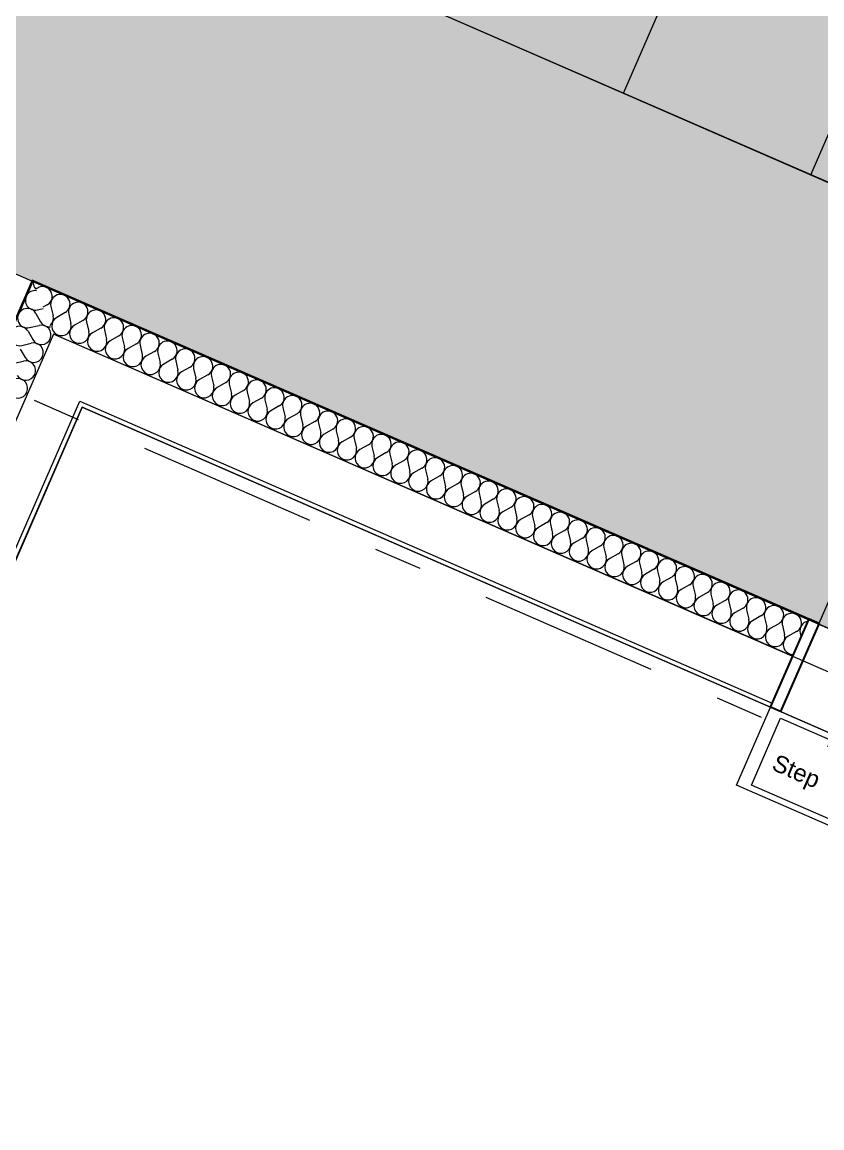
# Model space of a CAD drawing. Header units: millimetres. Extents: x -50172 to 90294, y -72116 to 25069.
# Drawn here: x 59994 to 62342, y -18477 to -15230 of the extents above; entities that cross this region are included whole.
import ezdxf
from ezdxf.enums import TextEntityAlignment as Align

# ---------------------------------------------------------------- set-up
doc = ezdxf.new("R2010")
doc.units = ezdxf.units.MM
doc.header["$MEASUREMENT"] = 0
doc.linetypes.add('Double Dashed', pattern=[1093.611073, 529.166651, -211.666656, 141.111112, -211.666656])
for name, color, linetype in [('A-15-MG_Structural_Grid', 7, 'Continuous'), ('New_A-05-M_Gross_Int_Plant', 7, 'Continuous'), ('New_A-20-M_Floor_Slab', 7, 'Continuous'), ('New_A-25-M_Wall_Ext', 7, 'Continuous'), ('New_ArchiCAD Doors', 7, 'Continuous')]:
    doc.layers.add(name, color=color, linetype=linetype)
for name, color, linetype, lineweight, true_color in [('A-15-MG_Structural_Grid_Pen_No__163', 7, 'Continuous', 0, 0x750077), ('A-95-M-SFS_Edge_Pen_No__252', 7, 'Continuous', 13, 0xe8e8e8), ('New_A-05-M_Gross_Int_Plant_Pen_No__74', 7, 'Continuous', 20, 0x606060), ('New_A-20-M_Floor_Slab_Pen_No__255', 7, 'Continuous', 13, 0xe8e8e8), ('New_A-25-M_Wall_Ext_Pen_No__102', 7, 'Continuous', 15, 0xcccccc), ('New_A-25-M_Wall_Ext_Pen_No__107', 7, 'Continuous', 15, 0xa6a6a6), ('New_ArchiCAD Doors_Pen_No__43', 7, 'Continuous', 30, 0x444444), ('New_ArchiCAD Doors_Pen_No__63', 7, 'Continuous', 20, 0x606060)]:
    doc.layers.add(name, color=color, linetype=linetype, lineweight=lineweight, true_color=true_color)
for name, color, linetype, lineweight in [('A-95-P_Drawing_Pen_No__1', 7, 'Continuous', 13), ('New_A-20-M_Roof_Pen_No__1', 7, 'Continuous', 13), ('New_A-20-M_Roof_Pen_No__2', 8, 'Continuous', 15), ('New_A-25-M_Wall_Ext_Pen_No__1', 7, 'Continuous', 13), ('New_A-25-M_Wall_Ext_Pen_No__141', 255, 'Continuous', 0), ('New_A-95-P_Drawing_Pen_No__171', 1, 'Continuous', 5), ('New_A-95-P_Text_1_50_GA_Pen_No__1', 7, 'Continuous', 13), ('New_ArchiCAD Doors_Pen_No__1', 7, 'Continuous', 13), ('New_ArchiCAD Doors_Pen_No__141', 255, 'Continuous', 0), ('New_ArchiCAD Zone Stamps_Pen_No__9', 7, 'Continuous', 13)]:
    doc.layers.add(name, color=color, linetype=linetype, lineweight=lineweight)
doc.styles.add('GENERATED_STYLE_1', font='')
doc.styles.add('GENERATED_STYLE_3', font='')
doc.styles.add('GENERATED_STYLE_4', font='')
doc.styles.get('GENERATED_STYLE_1').set_extended_font_data('Arial', bold=True)
doc.styles.get('GENERATED_STYLE_3').set_extended_font_data('Arial')
doc.styles.get('GENERATED_STYLE_4').set_extended_font_data('Swis721 BT')

# ---------------------------------------------------------------- blocks, each defined once
blk = doc.blocks.new('Phase 1 Plant Room_INB 4260_6_2', base_point=(59944.1, -23061.4))
at = {"layer": 'New_A-05-M_Gross_Int_Plant_Pen_No__74', "linetype": 'Continuous'}
for p, q in [((60169.8, -16360.2), (56668.2, -24390.5)), ((64890.4, -18418.7), (60169.8, -16360.2))]:
    blk.add_line(p, q, dxfattribs=at)
at = {"layer": 'New_ArchiCAD Zone Stamps_Pen_No__9'}
for tag, height, style, p in [('ROOM_NAME', 250, 'GENERATED_STYLE_1', (58892.7, -21406.4)), ('zoneNameLine2', 250, 'GENERATED_STYLE_1', (58704.2, -21838.6)), ('ROOM_NUMBER', 200, 'GENERATED_STYLE_3', (58515.8, -22259.3)), ('measuredAreaCode', 200, 'GENERATED_STYLE_3', (58358.8, -22619.4)), ('DUMMY_649', 200, 'GENERATED_STYLE_3', (58666.2, -22753.4)), ('DUMMY_650', 200, 'GENERATED_STYLE_3', (59155.5, -22966.8)), ('DUMMY_651', 133.3, 'GENERATED_STYLE_3', (59434.8, -23073.4))]:
    blk.add_attdef(tag, text='', height=height, rotation=336.4404, dxfattribs=dict(at, style=style)).set_placement(p, align=Align.TOP_LEFT)
blk = doc.blocks.new('Slab_8_2', base_point=(44716.7, -19474.9))
at = {"layer": 'New_A-20-M_Floor_Slab_Pen_No__255', "linetype": 'Continuous', "flags": 128}
blk.add_lwpolyline([(44716.7, -19474.9), (56303.1, -24527.1), (60025, -15991.6), (65836.5, -18525.7), (68742.3, -19792.8), (74520.5, -6541.5), (54006, 2403.8), (53946.8, 2268.2), (48180.6, -10955.5), (48391.5, -11047.4)], close=True, dxfattribs=at)
blk = doc.blocks.new('Slab_10_2', base_point=(56303.1, -24527.1))
at = {"layer": 'New_A-20-M_Floor_Slab_Pen_No__255', "linetype": 'Continuous', "flags": 128}
blk.add_lwpolyline([(56303.1, -24527.1), (61381.3, -26741.5), (63295, -22352.8), (63873.5, -21025.9), (64606.9, -21345.7), (64142.5, -22410.5), (65523.5, -23012.7), (65614, -23052.1), (65721.1, -22805.9), (67155.6, -23431.4), (68742.3, -19792.8), (65103.2, -18206), (60025, -15991.6)], close=True, dxfattribs=at)
blk = doc.blocks.new('*X136')
at = {"layer": 'New_A-25-M_Wall_Ext_Pen_No__107', "linetype": 'Continuous'}
for p, q in [((60038.6, -16074.6), (60056, -16070.5)), ((60034, -16085.1), (60048.1, -16110)), ((60011.2, -16137.5), (60025.3, -16162.3)), ((60015.8, -16127), (60043.6, -16120.4)), ((59988.4, -16189.9), (60002.5, -16214.7)), ((59992.9, -16179.4), (60020.7, -16172.8)), ((59970.1, -16231.8), (59997.9, -16225.2))]:
    blk.add_line(p, q, dxfattribs=at)
for centre, start, end in [((60054.9, -15994.5), 180.722, 222.1588), ((60032, -16046.8), 82.8279, 283.3103), ((60009.2, -16099.2), 29.5705, 283.3103), ((59986.3, -16151.6), 29.5705, 283.3103), ((60050.1, -16148.2), 336.4404, 103.3103), ((60073, -16095.9), 209.5705, 278.2479), ((60027.3, -16200.6), 336.4404, 103.3103), ((60050.1, -16148.2), 209.5705, 336.4404), ((60004.5, -16253), 336.4404, 103.3103), ((60027.3, -16200.6), 209.5705, 336.4404), ((60004.5, -16253), 209.5705, 336.4404), ((59981.6, -16305.4), 336.4404, 103.3103), ((59981.6, -16305.4), 209.5705, 336.4404)]:
    blk.add_arc(centre, 28.6, start, end, dxfattribs=at)
blk = doc.blocks.new('Wall_37_2', base_point=(56668, -24391))
at = {"layer": 'New_A-25-M_Wall_Ext_Pen_No__102', "linetype": 'Continuous'}
h = blk.add_hatch(dxfattribs=at)
h.set_pattern_fill('Plaster_0002', color=256, style=0, pattern_type=2)
h.set_pattern_definition([(246.4404, (0, 0), (-158.76755, 69.2305), [0, -100]), (246.4404, (59.4, -80.45), (-158.76755, 69.2305), [0, -100])])
h.paths.add_polyline_path([(56668, -24391), (60169.8, -16360.2), (60163.1, -16343.1), (56650.9, -24397.8)])
at = {"layer": 'New_A-25-M_Wall_Ext_Pen_No__1', "linetype": 'Continuous'}
for p, q in [((60085.5, -16145.7), (56453.4, -24475.3)), ((56650.9, -24397.8), (60163.1, -16343.1))]:
    blk.add_line(p, q, dxfattribs=at)
at = {"layer": 'New_A-25-M_Wall_Ext_Pen_No__1', "linetype": 'Continuous', "flags": 128}
blk.add_lwpolyline([(60023.5, -15987.7), (56295.5, -24537.3)], dxfattribs=at)
at = {"layer": 'New_A-25-M_Wall_Ext_Pen_No__141', "linetype": 'Continuous', "flags": 128}
blk.add_lwpolyline([(56668, -24391), (60169.8, -16360.2)], dxfattribs=at)
at = {"layer": 'New_A-25-M_Wall_Ext', "color": 250, "lineweight": 50, "true_color": 0x2a2a2a}
blk.add_blockref('*X136', (0, 0), dxfattribs=at)
blk = doc.blocks.new('Standard grid marker_3')
at = {"layer": 'A-15-MG_Structural_Grid_Pen_No__163', "linetype": 'Double Dashed'}
blk.add_line((1000, 0), (74254.8, 0), dxfattribs=at)
at = {"layer": 'A-15-MG_Structural_Grid_Pen_No__163', "style": 'GENERATED_STYLE_4'}
for tag, p in [('AC_MarkerText_1_0', (-500, 43.4)), ('AC_MarkerText_1_1', (75754.8, 43.4))]:
    blk.add_attdef(tag, text='', height=350, rotation=360, dxfattribs=at).set_placement(p, align=Align.MIDDLE_CENTER)
blk = doc.blocks.new('*X351')
at = {"layer": 'New_A-25-M_Wall_Ext_Pen_No__107', "linetype": 'Continuous'}
for p, q in [((60067.7, -16060), (60054.8, -16067.3)), ((60078.2, -16064.6), (60084.8, -16092.4)), ((60120.1, -16082.8), (60095.3, -16096.9)), ((60130.6, -16087.4), (60137.2, -16115.2)), ((60172.5, -16105.7), (60147.6, -16119.8)), ((60183, -16110.2), (60189.5, -16138)), ((60224.9, -16128.5), (60200, -16142.6)), ((60235.3, -16133.1), (60241.9, -16160.9)), ((60277.3, -16151.4), (60252.4, -16165.5)), ((60287.7, -16155.9), (60294.3, -16183.7)), ((60329.6, -16174.2), (60304.8, -16188.3)), ((60340.1, -16178.8), (60346.7, -16206.6)), ((60382, -16197), (60357.2, -16211.1)), ((60392.5, -16201.6), (60399.1, -16229.4)), ((60434.4, -16219.9), (60409.5, -16234)), ((60444.9, -16224.4), (60451.4, -16252.2)), ((60486.8, -16242.7), (60461.9, -16256.8)), ((60497.2, -16247.3), (60503.8, -16275.1)), ((60539.1, -16265.6), (60514.3, -16279.7)), ((60549.6, -16270.1), (60556.2, -16297.9)), ((60591.5, -16288.4), (60566.7, -16302.5)), ((60602, -16293), (60608.6, -16320.8)), ((60643.9, -16311.2), (60619.1, -16325.3)), ((60654.4, -16315.8), (60661, -16343.6)), ((60696.3, -16334.1), (60671.4, -16348.2)), ((60706.8, -16338.6), (60713.3, -16366.4)), ((60748.7, -16356.9), (60723.8, -16371)), ((60759.1, -16361.5), (60765.7, -16389.3)), ((60801, -16379.8), (60776.2, -16393.9)), ((60811.5, -16384.3), (60818.1, -16412.1)), ((60853.4, -16402.6), (60828.6, -16416.7)), ((60863.9, -16407.2), (60870.5, -16435)), ((60905.8, -16425.4), (60881, -16439.5)), ((60916.3, -16430), (60922.9, -16457.8)), ((60958.2, -16448.3), (60933.3, -16462.4)), ((60968.7, -16452.8), (60975.2, -16480.6)), ((61010.6, -16471.1), (60985.7, -16485.2)), ((61021, -16475.7), (61027.6, -16503.5)), ((61062.9, -16494), (61038.1, -16508.1)), ((61073.4, -16498.5), (61080, -16526.3)), ((61115.3, -16516.8), (61090.5, -16530.9)), ((61125.8, -16521.4), (61132.4, -16549.2)), ((61167.7, -16539.6), (61142.9, -16553.7)), ((61178.2, -16544.2), (61184.8, -16572)), ((61220.1, -16562.5), (61195.2, -16576.6)), ((61230.6, -16567), (61237.1, -16594.8)), ((61272.5, -16585.3), (61247.6, -16599.4)), ((61282.9, -16589.9), (61289.5, -16617.7)), ((61324.8, -16608.2), (61300, -16622.3)), ((61335.3, -16612.7), (61341.9, -16640.5)), ((61377.2, -16631), (61352.4, -16645.1)), ((61387.7, -16635.6), (61394.3, -16663.4)), ((61429.6, -16653.8), (61404.8, -16667.9)), ((61440.1, -16658.4), (61446.7, -16686.2)), ((61482, -16676.7), (61457.1, -16690.8)), ((61492.5, -16681.2), (61499, -16709)), ((61534.4, -16699.5), (61509.5, -16713.6)), ((61544.8, -16704.1), (61551.4, -16731.9)), ((61586.7, -16722.4), (61561.9, -16736.5)), ((61597.2, -16726.9), (61603.8, -16754.7)), ((61639.1, -16745.2), (61614.3, -16759.3)), ((61649.6, -16749.8), (61656.2, -16777.6)), ((61691.5, -16768), (61666.7, -16782.1)), ((61702, -16772.6), (61708.6, -16800.4)), ((61743.9, -16790.9), (61719, -16805)), ((61754.4, -16795.4), (61760.9, -16823.2)), ((61796.3, -16813.7), (61771.4, -16827.8)), ((61806.7, -16818.3), (61813.3, -16846.1)), ((61848.6, -16836.6), (61823.8, -16850.7)), ((61859.1, -16841.1), (61865.7, -16868.9)), ((61901, -16859.4), (61876.2, -16873.5)), ((61911.5, -16864), (61918.1, -16891.8)), ((61953.4, -16882.2), (61928.6, -16896.3)), ((61963.9, -16886.8), (61970.5, -16914.6)), ((62005.8, -16905.1), (61980.9, -16919.2)), ((62016.3, -16909.6), (62022.8, -16937.4)), ((62058.2, -16927.9), (62033.3, -16942)), ((62068.6, -16932.5), (62075.2, -16960.3)), ((62110.5, -16950.8), (62085.7, -16964.9)), ((62121, -16955.3), (62127.6, -16983.1)), ((62162.9, -16973.6), (62138.1, -16987.7)), ((62173.4, -16978.2), (62180, -17006)), ((62215.3, -16996.4), (62190.5, -17010.5)), ((62225.8, -17001), (62232.4, -17028.8)), ((62267.7, -17019.3), (62242.8, -17033.4)), ((62278.2, -17023.8), (62280.9, -17035.5))]:
    blk.add_line(p, q, dxfattribs=at)
for centre, start, end in [((60053.6, -16035.1), 299.5705, 133.4317), ((60106, -16058), 299.5705, 193.3103), ((60158.4, -16080.8), 299.5705, 193.3103), ((60057, -16098.9), 310.8695, 13.3103), ((60109.4, -16121.8), 119.5705, 246.4404), ((60210.8, -16103.7), 299.5705, 193.3103), ((60263.2, -16126.5), 299.5705, 193.3103), ((60109.4, -16121.8), 246.4404, 13.3103), ((60161.7, -16144.6), 119.5705, 246.4404), ((60161.7, -16144.6), 246.4404, 13.3103), ((60315.5, -16149.3), 299.5705, 193.3103), ((60214.1, -16167.5), 119.5705, 246.4404), ((60214.1, -16167.5), 246.4404, 13.3103), ((60266.5, -16190.3), 119.5705, 246.4404), ((60367.9, -16172.2), 299.5705, 193.3103), ((60420.3, -16195), 299.5705, 193.3103), ((60266.5, -16190.3), 246.4404, 13.3103), ((60318.9, -16213.1), 119.5705, 246.4404), ((60472.7, -16217.9), 299.5705, 193.3103), ((60318.9, -16213.1), 246.4404, 13.3103), ((60371.3, -16236), 119.5705, 246.4404), ((60371.3, -16236), 246.4404, 13.3103), ((60423.6, -16258.8), 119.5705, 246.4404), ((60525.1, -16240.7), 299.5705, 193.3103), ((60577.4, -16263.5), 299.5705, 193.3103), ((60423.6, -16258.8), 246.4404, 13.3103), ((60476, -16281.7), 119.5705, 246.4404), ((60629.8, -16286.4), 299.5705, 193.3103), ((60476, -16281.7), 246.4404, 13.3103), ((60528.4, -16304.5), 119.5705, 246.4404), ((60528.4, -16304.5), 246.4404, 13.3103), ((60682.2, -16309.2), 299.5705, 193.3103), ((60580.8, -16327.3), 119.5705, 246.4404), ((60580.8, -16327.3), 246.4404, 13.3103), ((60633.2, -16350.2), 119.5705, 246.4404), ((60734.6, -16332.1), 299.5705, 193.3103), ((60786.9, -16354.9), 299.5705, 193.3103), ((60633.2, -16350.2), 246.4404, 13.3103), ((60685.5, -16373), 119.5705, 246.4404), ((60685.5, -16373), 246.4404, 13.3103), ((60839.3, -16377.7), 299.5705, 193.3103), ((60737.9, -16395.9), 119.5705, 246.4404), ((60737.9, -16395.9), 246.4404, 13.3103), ((60790.3, -16418.7), 119.5705, 246.4404), ((60891.7, -16400.6), 299.5705, 193.3103), ((60944.1, -16423.4), 299.5705, 193.3103), ((60790.3, -16418.7), 246.4404, 13.3103), ((60842.7, -16441.5), 119.5705, 246.4404), ((60996.5, -16446.3), 299.5705, 193.3103), ((60842.7, -16441.5), 246.4404, 13.3103), ((60895.1, -16464.4), 119.5705, 246.4404), ((60895.1, -16464.4), 246.4404, 13.3103), ((60947.4, -16487.2), 119.5705, 246.4404), ((61048.8, -16469.1), 299.5705, 193.3103), ((61101.2, -16491.9), 299.5705, 193.3103), ((60947.4, -16487.2), 246.4404, 13.3103), ((60999.8, -16510.1), 119.5705, 246.4404), ((61153.6, -16514.8), 299.5705, 193.3103), ((60999.8, -16510.1), 246.4404, 13.3103), ((61052.2, -16532.9), 119.5705, 246.4404), ((61052.2, -16532.9), 246.4404, 13.3103), ((61206, -16537.6), 299.5705, 193.3103), ((61104.6, -16555.7), 119.5705, 246.4404), ((61104.6, -16555.7), 246.4404, 13.3103), ((61157, -16578.6), 119.5705, 246.4404), ((61258.4, -16560.5), 299.5705, 193.3103), ((61310.7, -16583.3), 299.5705, 193.3103), ((61157, -16578.6), 246.4404, 13.3103), ((61209.3, -16601.4), 119.5705, 246.4404), ((61363.1, -16606.1), 299.5705, 193.3103), ((61209.3, -16601.4), 246.4404, 13.3103), ((61261.7, -16624.3), 119.5705, 246.4404), ((61261.7, -16624.3), 246.4404, 13.3103), ((61314.1, -16647.1), 119.5705, 246.4404), ((61415.5, -16629), 299.5705, 193.3103), ((61467.9, -16651.8), 299.5705, 193.3103), ((61314.1, -16647.1), 246.4404, 13.3103), ((61366.5, -16669.9), 119.5705, 246.4404), ((61520.3, -16674.7), 299.5705, 193.3103), ((61366.5, -16669.9), 246.4404, 13.3103), ((61418.9, -16692.8), 119.5705, 246.4404), ((61418.9, -16692.8), 246.4404, 13.3103), ((61471.2, -16715.6), 119.5705, 246.4404), ((61572.6, -16697.5), 299.5705, 193.3103), ((61471.2, -16715.6), 246.4404, 13.3103), ((61523.6, -16738.5), 119.5705, 246.4404), ((61625, -16720.3), 299.5705, 193.3103), ((61677.4, -16743.2), 299.5705, 193.3103), ((61523.6, -16738.5), 246.4404, 13.3103), ((61576, -16761.3), 119.5705, 246.4404), ((61576, -16761.3), 246.4404, 13.3103), ((61729.8, -16766), 299.5705, 193.3103), ((61628.4, -16784.1), 119.5705, 246.4404), ((61628.4, -16784.1), 246.4404, 13.3103), ((61680.8, -16807), 119.5705, 246.4404), ((61782.2, -16788.9), 299.5705, 193.3103), ((61834.5, -16811.7), 299.5705, 193.3103), ((61680.8, -16807), 246.4404, 13.3103), ((61733.1, -16829.8), 119.5705, 246.4404), ((61886.9, -16834.5), 299.5705, 193.3103), ((61733.1, -16829.8), 246.4404, 13.3103), ((61785.5, -16852.7), 119.5705, 246.4404), ((61785.5, -16852.7), 246.4404, 13.3103), ((61837.9, -16875.5), 119.5705, 246.4404), ((61939.3, -16857.4), 299.5705, 193.3103), ((61991.7, -16880.2), 299.5705, 193.3103), ((61837.9, -16875.5), 246.4404, 13.3103), ((61890.3, -16898.3), 119.5705, 246.4404), ((62044.1, -16903.1), 299.5705, 193.3103), ((61890.3, -16898.3), 246.4404, 13.3103), ((61942.7, -16921.2), 119.5705, 246.4404), ((61942.7, -16921.2), 246.4404, 13.3103), ((62096.4, -16925.9), 299.5705, 193.3103), ((61995, -16944), 119.5705, 246.4404), ((61995, -16944), 246.4404, 13.3103), ((62047.4, -16966.9), 119.5705, 246.4404), ((62148.8, -16948.7), 299.5705, 193.3103), ((62201.2, -16971.6), 299.5705, 193.3103), ((62047.4, -16966.9), 246.4404, 13.3103), ((62099.8, -16989.7), 119.5705, 246.4404), ((62099.8, -16989.7), 246.4404, 13.3103), ((62253.6, -16994.4), 299.5705, 193.3103), ((62152.2, -17012.5), 119.5705, 246.4404), ((62152.2, -17012.5), 246.4404, 13.3103), ((62204.6, -17035.4), 119.5705, 246.4404), ((62306, -17017.3), 99.7404, 193.3103), ((62204.6, -17035.4), 246.4404, 13.3103), ((62256.9, -17058.2), 119.5705, 246.4404), ((62256.9, -17058.2), 246.4404, 273.2469)]:
    blk.add_arc(centre, 28.6, start, end, dxfattribs=at)
blk = doc.blocks.new('Metal Double Door 19')
at = {"layer": 'New_ArchiCAD Doors_Pen_No__1', "linetype": 'Continuous'}
for p, q in [((-647.5, 0), (-677.5, 0)), ((647.5, 0), (677.5, 0)), ((-647.5, -120), (-647.5, -270)), ((647.5, -120), (647.5, -270))]:
    blk.add_line(p, q, dxfattribs=at)
at = {"layer": 'New_ArchiCAD Doors_Pen_No__141', "linetype": 'Continuous'}
for p, q in [((-647.5, -283), (-677.5, -283)), ((647.5, -283), (677.5, -283))]:
    blk.add_line(p, q, dxfattribs=at)
at = {"layer": 'New_ArchiCAD Doors_Pen_No__43', "linetype": 'Continuous'}
for p, q in [((-615.5, 0), (-647.5, 0)), ((-647.5, 0), (-647.5, -283)), ((-615.5, -283), (-615.5, 0)), ((647.5, 0), (615.5, 0)), ((615.5, 0), (615.5, -283)), ((647.5, -283), (647.5, 0)), ((-647.5, -283), (-615.5, -283)), ((615.5, -283), (647.5, -283))]:
    blk.add_line(p, q, dxfattribs=at)
at = {"layer": 'New_ArchiCAD Doors_Pen_No__63', "linetype": 'Continuous'}
for p, q in [((-615.5, 0), (-615.5, 893)), ((615.5, 0), (615.5, 338))]:
    blk.add_line(p, q, dxfattribs=at)
for centre, radius, start, end in [((-615.5, 0), 893, 0, 90), ((615.5, 0), 338, 90, 180)]:
    blk.add_arc(centre, radius, start, end, dxfattribs=at)
blk = doc.blocks.new('Wall_76_1', base_point=(60169.8, -16360.2))
at = {"layer": 'New_A-25-M_Wall_Ext_Pen_No__102', "linetype": 'Continuous'}
h = blk.add_hatch(dxfattribs=at)
h.set_pattern_fill('Plaster_0001', color=256, style=0, pattern_type=2)
h.set_pattern_definition([(156.44042, (0, 0), (69.2305, 158.76755), [0, -100]), (156.44042, (-80.45, -59.4), (69.2305, 158.76755), [0, -100])])
h.paths.add_polyline_path([(62196.2, -17229.7), (60163.1, -16343.1), (60169.8, -16360.2), (62191, -17241.6)])
at = {"layer": 'New_A-25-M_Wall_Ext_Pen_No__1', "linetype": 'Continuous'}
for p, q in [((62256.2, -17092.2), (60085.5, -16145.7)), ((60163.1, -16343.1), (62196.2, -17229.7)), ((62304.1, -16982.2), (62276.6, -16970.2)), ((62256.2, -17092.2), (62196.2, -17229.7))]:
    blk.add_line(p, q, dxfattribs=at)
at = {"layer": 'New_A-25-M_Wall_Ext_Pen_No__1', "linetype": 'Continuous', "flags": 128}
blk.add_lwpolyline([(62304.1, -16982.2), (60023.5, -15987.7)], dxfattribs=at)
at = {"layer": 'New_A-25-M_Wall_Ext_Pen_No__141', "linetype": 'Continuous'}
blk.add_line((62191, -17241.6), (62163.5, -17229.6), dxfattribs=at)
at = {"layer": 'New_A-25-M_Wall_Ext_Pen_No__141', "linetype": 'Continuous', "flags": 128}
blk.add_lwpolyline([(60169.8, -16360.2), (62191, -17241.6)], dxfattribs=at)
at = {"layer": 'New_A-25-M_Wall_Ext', "color": 250, "lineweight": 50, "true_color": 0x2a2a2a}
blk.add_blockref('*X351', (0, 0), dxfattribs=at)
at = {"layer": 'New_ArchiCAD Doors', "color": 251, "linetype": 'Continuous', "lineweight": 20, "true_color": 0x606060, "xscale": -1, "zscale": 1000, "rotation": 336.440416016279}
blk.add_blockref('Metal Double Door 19', (62897.7, -17241), dxfattribs=at)

msp = doc.modelspace()

# ---------------------------------------------------------------- hatches: boundary and pattern name
at = {"layer": 'New_A-20-M_Roof_Pen_No__2', "linetype": 'Continuous'}
h = msp.add_hatch(dxfattribs=at)
h.set_pattern_fill('Lightweight_Concrete_0002', color=256, style=0, pattern_type=2)
h.set_pattern_definition([(66.4404, (68870.4, -19186.2), (-714.454, 311.537), [48.75, -401.25]), (66.4404, (68603.1, -18824.2), (-714.454, 311.537), [48.75, -401.25]), (126.4404, (68870.4, -19186.2), (627.026, 462.967), [48.75, -401.25]), (126.4404, (69050.26, -18773.7), (627.026, 462.967), [48.75, -401.25]), (186.4404, (68889.9, -19141.5), (-87.428, 774.504), [48.75, -401.25]), (186.4404, (69069.74, -18729), (-87.428, 774.504), [48.75, -401.25]), (66.4404, (68801.64, -19156.23), (-137.4967, 59.9554), [0, -150, 0, -225]), (111.4404, (68831.62, -19087.48), (139.6197, 54.83), [0, -112.5, 0, -187.5])])
h.paths.add_polyline_path([(48227.7, -10847.5), (53946.8, 2268.2), (74461.3, -6677.2), (68742.3, -19792.8)])
h.paths.add_polyline_path([(64946.5, -13922.8), (64075.7, -13543.1), (64455.4, -12672.3), (65326.2, -13052)], flags=0)
h.paths.add_polyline_path([(66189.8, -11071.6), (65319, -10691.8), (65698.7, -9821), (66569.5, -10200.7)], flags=0)
h = msp.add_hatch(dxfattribs=at)
h.set_pattern_fill('Grid_60x60_0002', color=256, style=0, pattern_type=2)
h.set_pattern_definition([(336.4404, (67018.9, -18386.5), (239.822, 549.987), []), (66.4404, (67018.9, -18386.5), (-549.987, 239.822), [])])
h.paths.add_polyline_path([(49670.1, -10167), (51320, -10886.4), (50840.2, -11986.6), (51940.3, -12466.3), (52420, -11366.1), (62869.8, -15922.7), (62390, -17022.9), (63479, -17497.8), (63958.8, -16397.6), (67258.7, -17836.5), (66779, -18936.7), (67878.9, -19416.3), (68838.3, -17216.2), (65538.4, -15777.3), (67936.6, -10277.4), (66836.6, -9797.7), (64438.4, -15297.6), (53449.6, -10506), (55368.2, -6106.1), (56468.2, -6585.7), (56947.8, -5485.7), (55847.9, -5006.1), (54747.9, -4526.4), (51998, -3327.3), (51518.3, -4427.3), (54268.2, -5626.4), (52349.7, -10026.3), (50149.7, -9067)])

# ---------------------------------------------------------------- linework, layer by layer
at = {"layer": 'A-95-M-SFS_Edge_Pen_No__252', "linetype": 'Continuous', "flags": 128}
msp.add_lwpolyline([(56402.4, -24592.3), (65035.3, -28356.6), (68718.3, -19910.2), (60085.5, -16145.7)], close=True, dxfattribs=at)
at = {"layer": 'New_A-20-M_Roof_Pen_No__1', "linetype": 'Continuous', "flags": 128}
msp.add_lwpolyline([(48227.7, -10847.5), (53946.8, 2268.2), (74461.3, -6677.2), (68742.3, -19792.8)], close=True, dxfattribs=at)
for points in [[(54268.2, -5626.4), (52349.7, -10026.3), (50149.7, -9067), (49670.1, -10167), (51320, -10886.4), (50840.2, -11986.6), (51940.3, -12466.3), (52420, -11366.1), (62869.8, -15922.7), (62390, -17022.9), (63479, -17497.8), (63958.8, -16397.6), (67258.7, -17836.5), (66779, -18936.7), (67878.9, -19416.3), (68838.3, -17216.2), (65538.4, -15777.3), (67936.6, -10277.4), (66836.6, -9797.7), (64438.4, -15297.6), (53449.6, -10506), (55368.2, -6106.1)], [(63490, -17502.6), (62302.9, -16984.9)]]:
    msp.add_lwpolyline(points, dxfattribs=at)
at = {"layer": 'New_A-95-P_Drawing_Pen_No__171', "linetype": 'Continuous', "flags": 128}
msp.add_lwpolyline([(62191, -17241.6), (63378.1, -17759.2), (63278.2, -17988.4), (62091.1, -17470.8)], close=True, dxfattribs=at)
at = {"layer": 'New_A-95-P_Text_1_50_GA_Pen_No__1', "linetype": 'Continuous', "flags": 128}
msp.add_lwpolyline([(62220.8, -17274.2), (63333.9, -17759.6), (63248.5, -17955.5), (62135.4, -17470.2)], close=True, dxfattribs=at)

# ---------------------------------------------------------------- block references
at = {"layer": 'A-15-MG_Structural_Grid', "color": 8, "linetype": 'Continuous', "lineweight": 15, "zscale": 1000, "rotation": 336.440411583993}
msp.add_blockref('Standard grid marker_3', (2296.2, 8834.4), dxfattribs=at)
at = {"layer": 'New_A-05-M_Gross_Int_Plant', "linetype": 'Continuous'}
msp.add_blockref('Phase 1 Plant Room_INB 4260_6_2', (59944.1, -23061.4), dxfattribs=at)
at = {"layer": 'New_A-20-M_Floor_Slab', "color": 254, "linetype": 'Continuous', "lineweight": 13, "true_color": 0xe8e8e8}
for name, p in [('Slab_8_2', (44716.7, -19474.9)), ('Slab_10_2', (56303.1, -24527.1))]:
    msp.add_blockref(name, p, dxfattribs=at)
at = {"layer": 'New_A-25-M_Wall_Ext', "color": 250, "lineweight": 50, "true_color": 0x2a2a2a}
for name, p in [('Wall_76_1', (60169.8, -16360.2)), ('Wall_37_2', (56668, -24391))]:
    msp.add_blockref(name, p, dxfattribs=at)

# ---------------------------------------------------------------- texts
at = {"layer": 'A-95-P_Drawing_Pen_No__1', "linetype": 'Continuous', "insert": (62211.2, -17378), "char_height": 50, "attachment_point": 1, "rotation": 336.4404, "style": 'GENERATED_STYLE_4'}
msp.add_mtext('\\A1;{\\fSwis721 BT|b0|i0|c0|p34;Step}', dxfattribs=at)

doc.saveas('drawing.dxf')
